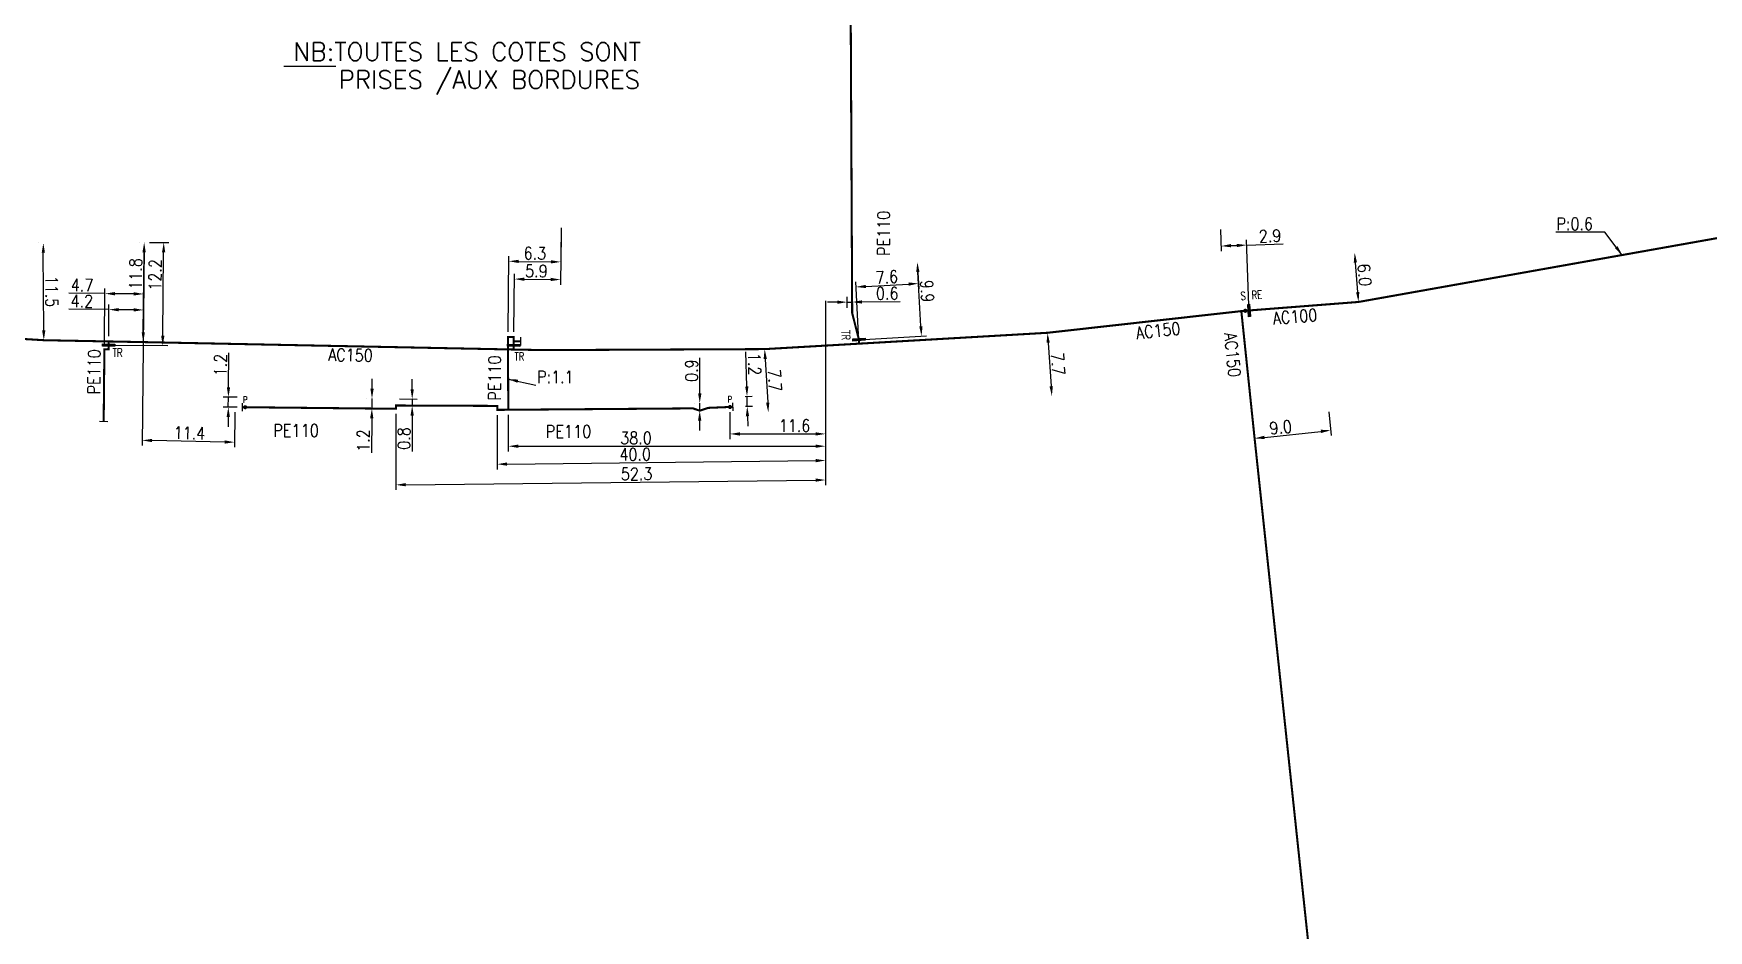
# Model space of a CAD drawing. Header units: millimetres. Extents: x 115991 to 117009, y 129000 to 129990.
# Drawn here: x 116340.1 to 116543.3, y 129659.3 to 129768.2 of the extents above; entities that cross this region are included whole.
import ezdxf
from ezdxf.enums import TextEntityAlignment as Align

# ---------------------------------------------------------------- set-up
doc = ezdxf.new("R2010")
doc.units = ezdxf.units.MM
doc.header["$PDMODE"] = 34
doc.linetypes.add('L_25_AP', pattern=[2000, 1000, 1000])
doc.linetypes.add('L_25_PE', pattern=[2000, 1000, 1000])
doc.layers.get('0').update_dxf_attribs({"linetype": 'CONTINUOUS'})
doc.layers.get('DEFPOINTS').update_dxf_attribs({"linetype": 'CONTINUOUS'})
for name, color, linetype in [('L_150', 1, 'CONTINUOUS'), ('L_300', 7, 'CONTINUOUS'), ('L_340', 7, 'CONTINUOUS')]:
    doc.layers.add(name, color=color, linetype=linetype)
doc.styles.add('G_ROMANS', font='ROMANS.SHX', dxfattribs={"width": 0.75})
doc.styles.get("Standard").update_dxf_attribs({"font": 'romans.shx', "width": 0.85})
doc.dimstyles.get("Standard").update_dxf_attribs({"dimtxt": 1.5, "dimasz": 1.2, "dimexe": 0.625, "dimexo": 0.625, "dimgap": 0.25, "dimtad": 1, "dimdec": 1, "dimzin": 0, "dimdsep": 46, "dimtxsty": 'Standard', "dimcen": -0.5, "dimadec": 0, "dimazin": 0, "dimtfac": 1, "dimtdec": 1, "dimtmove": 0, "dimatfit": 3, "dimfxl": 0, "dimtolj": 1, "dimtzin": 0, "dimarcsym": 0})

# ---------------------------------------------------------------- blocks, each defined once
blk = doc.blocks.new('*D42')
at = {"layer": 'DEFPOINTS', "color": 0, "linetype": 'Continuous', "transparency": 16777216}
for p in [(116363.72, 129724.04), (116365.4, 129724.02), (116365.39, 129722.82)]:
    blk.add_point(p, dxfattribs=at)
at = {"layer": 'L_340', "color": 0, "linetype": 'Continuous', "lineweight": -2, "transparency": 16777216}
for p, q in [((116363.73, 129725.24), (116363.77, 129729.43)), ((116364.78, 129724.03), (116363.09, 129724.04)), ((116363.71, 129722.84), (116363.72, 129724.04)), ((116364.77, 129722.83), (116363.08, 129722.84)), ((116363.7, 129721.64), (116363.68, 129720.44))]:
    blk.add_line(p, q, dxfattribs=at)
at = {"layer": 'L_340', "color": 0, "linetype": 'Continuous', "transparency": 16777216}
for points in [[(116363.53, 129725.24), (116363.93, 129725.24), (116363.72, 129724.04)], [(116363.5, 129721.64), (116363.9, 129721.64), (116363.71, 129722.84)]]:
    blk.add_solid(points, dxfattribs=at)
at = {"layer": 'L_340', "color": 0, "linetype": 'Continuous', "transparency": 16777216, "insert": (116362.76, 129727.94), "char_height": 1.5, "attachment_point": 5, "rotation": 89.4257}
blk.add_mtext('\\A1;1.2', dxfattribs=at)
blk = doc.blocks.new('*D43')
at = {"layer": 'DEFPOINTS', "color": 0, "linetype": 'Continuous', "transparency": 16777216}
for p in [(116353.5, 129742.82), (116364.51, 129722.83), (116353.26, 129718.8)]:
    blk.add_point(p, dxfattribs=at)
at = {"layer": 'L_340', "color": 0, "linetype": 'Continuous', "lineweight": -2, "transparency": 16777216}
for p, q in [((116353.49, 129742.2), (116353.25, 129718.17)), ((116364.51, 129722.2), (116364.46, 129717.96)), ((116363.27, 129718.6), (116354.46, 129718.78))]:
    blk.add_line(p, q, dxfattribs=at)
at = {"layer": 'L_340', "color": 0, "linetype": 'Continuous', "transparency": 16777216}
for points in [[(116354.46, 129718.98), (116354.46, 129718.58), (116353.26, 129718.8)], [(116363.27, 129718.8), (116363.27, 129718.4), (116364.47, 129718.58)]]:
    blk.add_solid(points, dxfattribs=at)
at = {"layer": 'L_340', "color": 0, "linetype": 'Continuous', "transparency": 16777216, "insert": (116358.99, 129719.69), "char_height": 1.5, "attachment_point": 5, "rotation": 358.8839}
blk.add_mtext('\\A1;11.4', dxfattribs=at)
blk = doc.blocks.new('*D44')
at = {"layer": 'DEFPOINTS', "color": 0, "linetype": 'Continuous', "transparency": 16777216}
for p in [(116436.18, 129736.36), (116384.04, 129722.63), (116436.18, 129713.99)]:
    blk.add_point(p, dxfattribs=at)
at = {"layer": 'L_150', "color": 0, "linetype": 'Continuous', "lineweight": -2, "transparency": 16777216}
for p, q in [((116436.18, 129735.73), (116436.18, 129713.37)), ((116384.04, 129722.01), (116384.04, 129712.78)), ((116385.24, 129713.42), (116434.98, 129713.98))]:
    blk.add_line(p, q, dxfattribs=at)
at = {"layer": 'L_150', "color": 0, "linetype": 'Continuous', "transparency": 16777216}
for points in [[(116385.24, 129713.62), (116385.24, 129713.22), (116384.04, 129713.4)], [(116434.98, 129714.18), (116434.99, 129713.78), (116436.18, 129713.99)]]:
    blk.add_solid(points, dxfattribs=at)
at = {"layer": 'L_150', "color": 0, "linetype": 'Continuous', "transparency": 16777216, "insert": (116413.25, 129714.73), "char_height": 1.5, "attachment_point": 5, "rotation": 0.6492}
blk.add_mtext('\\A1;52.3', dxfattribs=at)
blk = doc.blocks.new('*D45')
at = {"layer": 'DEFPOINTS', "color": 0, "linetype": 'Continuous', "transparency": 16777216}
for p in [(116436.18, 129736.36), (116396.34, 129722.5), (116436.18, 129716.36)]:
    blk.add_point(p, dxfattribs=at)
at = {"layer": 'L_150', "color": 0, "linetype": 'Continuous', "lineweight": -2, "transparency": 16777216}
for p, q in [((116436.18, 129735.73), (116436.18, 129715.73)), ((116396.34, 129721.87), (116396.34, 129715.28)), ((116397.54, 129715.92), (116434.98, 129716.34))]:
    blk.add_line(p, q, dxfattribs=at)
at = {"layer": 'L_150', "color": 0, "linetype": 'Continuous', "transparency": 16777216}
for points in [[(116397.54, 129716.12), (116397.54, 129715.72), (116396.34, 129715.91)], [(116434.98, 129716.54), (116434.99, 129716.14), (116436.18, 129716.36)]]:
    blk.add_solid(points, dxfattribs=at)
at = {"layer": 'L_150', "color": 0, "linetype": 'Continuous', "transparency": 16777216, "insert": (116413.08, 129717.1), "char_height": 1.5, "attachment_point": 5, "rotation": 0.6492}
blk.add_mtext('\\A1;40.0', dxfattribs=at)
blk = doc.blocks.new('*D46')
at = {"layer": 'DEFPOINTS', "color": 0, "linetype": 'Continuous', "transparency": 16777216}
for p in [(116425.8, 129724.11), (116426.65, 129724.14), (116425.83, 129722.91)]:
    blk.add_point(p, dxfattribs=at)
at = {"layer": 'L_300', "color": 0, "linetype": 'Continuous', "lineweight": -2, "transparency": 16777216}
for p, q in [((116426.62, 129725.34), (116426.51, 129729.52)), ((116426.43, 129724.13), (116427.27, 129724.15)), ((116426.67, 129722.93), (116426.65, 129724.14)), ((116426.46, 129722.93), (116427.3, 129722.95)), ((116426.7, 129721.73), (116426.73, 129720.53))]:
    blk.add_line(p, q, dxfattribs=at)
at = {"layer": 'L_300', "color": 0, "linetype": 'Continuous', "transparency": 16777216}
for points in [[(116426.82, 129725.34), (116426.42, 129725.33), (116426.65, 129724.14)], [(116426.9, 129721.74), (116426.5, 129721.73), (116426.67, 129722.93)]]:
    blk.add_solid(points, dxfattribs=at)
at = {"layer": 'L_300', "color": 0, "linetype": 'Continuous', "transparency": 16777216, "insert": (116427.55, 129728.05), "char_height": 1.5, "attachment_point": 5, "rotation": 271.4042}
blk.add_mtext('\\A1;1.2', dxfattribs=at)
blk = doc.blocks.new('*D47')
at = {"layer": 'DEFPOINTS', "color": 0, "linetype": 'Continuous', "transparency": 16777216}
for p in [(116420.91, 129723.3), (116420.91, 129723.3), (116420.91, 129722.4)]:
    blk.add_point(p, dxfattribs=at)
at = {"layer": 'L_150', "color": 0, "linetype": 'Continuous', "lineweight": -2, "transparency": 16777216}
for p, q in [((116420.92, 129724.5), (116420.93, 129728.81)), ((116420.28, 129722.4), (116420.28, 129722.4)), ((116420.29, 129723.3), (116420.29, 129723.3)), ((116420.91, 129722.4), (116420.91, 129723.3)), ((116420.9, 129721.2), (116420.9, 129720))]:
    blk.add_line(p, q, dxfattribs=at)
at = {"layer": 'L_150', "color": 0, "linetype": 'Continuous', "transparency": 16777216}
for points in [[(116420.72, 129724.5), (116421.12, 129724.5), (116420.91, 129723.3)], [(116420.7, 129721.2), (116421.1, 129721.2), (116420.91, 129722.4)]]:
    blk.add_solid(points, dxfattribs=at)
at = {"layer": 'L_150', "color": 0, "linetype": 'Continuous', "transparency": 16777216, "insert": (116419.92, 129727.26), "char_height": 1.5, "attachment_point": 5, "rotation": 89.8122}
blk.add_mtext('\\A1;0.9', dxfattribs=at)
blk = doc.blocks.new('L_340_07')
at = {"color": 0, "linetype": 'Continuous', "const_width": 0.25, "flags": 128}
blk.add_lwpolyline([(0, 0), (1.25, 0)], dxfattribs=at)
at = {"color": 0, "linetype": 'Continuous', "flags": 128}
blk.add_lwpolyline([(1.25, -0.5), (1.25, 0.5)], dxfattribs=at)
at = {"color": 0, "linetype": 'Continuous', "style": 'G_ROMANS', "width": 0.75, "flags": 3}
for tag, p in [('DEF_LEG', (0.72, -3.47)), ('DEF_COUP', (0.72, -5.97)), ('DEF_TYPE', (0.72, -8.47))]:
    blk.add_attdef(tag, text='', height=1.2, dxfattribs=at).set_placement(p, align=Align.MIDDLE)
blk = doc.blocks.new('L_300_12')
at = {"color": 0, "linetype": 'Continuous', "const_width": 0.497, "flags": 128}
blk.add_lwpolyline([(-0.25, 0, 1), (0.25, 0, 1)], format="xyb", close=True, dxfattribs=at)
at = {"color": 0, "linetype": 'Continuous', "style": 'G_ROMANS', "width": 0.75}
blk.add_text('P', height=1.5, dxfattribs=at).set_placement((0, 1.85), align=Align.MIDDLE)
at = {"color": 0, "linetype": 'Continuous', "style": 'G_ROMANS', "width": 0.75, "flags": 3}
for tag, p in [('DEF_COUP', (0, -7.5)), ('DEF_LEG', (0, -5)), ('DEF_TYPE', (0, -10))]:
    blk.add_attdef(tag, text='', height=1.2, dxfattribs=at).set_placement(p, align=Align.MIDDLE)
blk = doc.blocks.new('*D48')
at = {"layer": 'DEFPOINTS', "color": 0, "linetype": 'Continuous', "transparency": 16777216}
for p in [(116381.14, 129723.86), (116381.14, 129723.86), (116381.13, 129722.66)]:
    blk.add_point(p, dxfattribs=at)
at = {"layer": 'L_150', "color": 0, "linetype": 'Continuous', "lineweight": -2, "transparency": 16777216}
for p, q in [((116381.15, 129725.06), (116381.16, 129726.26)), ((116380.51, 129723.87), (116380.51, 129723.87)), ((116381.14, 129723.86), (116381.13, 129722.66)), ((116380.5, 129722.67), (116380.5, 129722.67)), ((116381.11, 129721.46), (116381.07, 129717.27))]:
    blk.add_line(p, q, dxfattribs=at)
at = {"layer": 'L_150', "color": 0, "linetype": 'Continuous', "transparency": 16777216}
for points in [[(116380.95, 129725.06), (116381.35, 129725.06), (116381.14, 129723.86)], [(116380.91, 129721.46), (116381.31, 129721.46), (116381.13, 129722.66)]]:
    blk.add_solid(points, dxfattribs=at)
at = {"layer": 'L_150', "color": 0, "linetype": 'Continuous', "transparency": 16777216, "insert": (116380.09, 129718.78), "char_height": 1.5, "attachment_point": 5, "rotation": 89.4257}
blk.add_mtext('\\A1;1.2', dxfattribs=at)
blk = doc.blocks.new('*D49')
at = {"layer": 'DEFPOINTS', "color": 0, "linetype": 'Continuous', "transparency": 16777216}
for p in [(116383.84, 129723.84), (116386.02, 129723.81), (116384.03, 129723.03)]:
    blk.add_point(p, dxfattribs=at)
at = {"layer": 'L_150', "color": 0, "linetype": 'Continuous', "lineweight": -2, "transparency": 16777216}
for p, q in [((116386.02, 129725.01), (116386.02, 129726.21)), ((116384.47, 129723.83), (116386.64, 129723.81)), ((116386.02, 129723.81), (116386.02, 129723.01)), ((116384.66, 129723.03), (116386.64, 129723.01)), ((116386.02, 129721.81), (116386.02, 129717.44))]:
    blk.add_line(p, q, dxfattribs=at)
at = {"layer": 'L_150', "color": 0, "linetype": 'Continuous', "transparency": 16777216}
for points in [[(116385.82, 129725.01), (116386.22, 129725.01), (116386.02, 129723.81)], [(116385.82, 129721.81), (116386.22, 129721.81), (116386.02, 129723.01)]]:
    blk.add_solid(points, dxfattribs=at)
at = {"layer": 'L_150', "color": 0, "linetype": 'Continuous', "transparency": 16777216, "insert": (116385.02, 129719.03), "char_height": 1.5, "attachment_point": 5, "rotation": 90}
blk.add_mtext('\\A1;0.8', dxfattribs=at)
blk = doc.blocks.new('*D50')
at = {"layer": 'DEFPOINTS', "color": 0, "linetype": 'Continuous', "transparency": 16777216}
for p in [(116436.18, 129736.36), (116397.68, 129722.51), (116436.18, 129718.09)]:
    blk.add_point(p, dxfattribs=at)
at = {"layer": 'L_150', "color": 0, "linetype": 'Continuous', "lineweight": -2, "transparency": 16777216}
for p, q in [((116436.18, 129735.73), (116436.18, 129717.46)), ((116397.68, 129721.88), (116397.68, 129717.46)), ((116398.88, 129718.09), (116434.98, 129718.09))]:
    blk.add_line(p, q, dxfattribs=at)
at = {"layer": 'L_150', "color": 0, "linetype": 'Continuous', "transparency": 16777216}
for points in [[(116398.88, 129718.29), (116398.88, 129717.89), (116397.68, 129718.09)], [(116434.98, 129718.29), (116434.98, 129717.89), (116436.18, 129718.09)]]:
    blk.add_solid(points, dxfattribs=at)
at = {"layer": 'L_150', "color": 0, "linetype": 'Continuous', "transparency": 16777216, "insert": (116413.18, 129719.09), "char_height": 1.5, "attachment_point": 5}
blk.add_mtext('\\A1;38.0', dxfattribs=at)
blk = doc.blocks.new('*D51')
at = {"layer": 'DEFPOINTS', "color": 0, "linetype": 'Continuous', "transparency": 16777216}
for p in [(116436.18, 129736.36), (116424.58, 129722.85), (116436.18, 129719.58)]:
    blk.add_point(p, dxfattribs=at)
at = {"layer": 'L_300', "color": 0, "linetype": 'Continuous', "lineweight": -2, "transparency": 16777216}
for p, q in [((116436.18, 129735.73), (116436.18, 129718.95)), ((116424.58, 129722.23), (116424.58, 129718.95)), ((116425.78, 129719.58), (116434.98, 129719.58))]:
    blk.add_line(p, q, dxfattribs=at)
at = {"layer": 'L_300', "color": 0, "linetype": 'Continuous', "transparency": 16777216}
for points in [[(116425.78, 129719.78), (116425.78, 129719.38), (116424.58, 129719.58)], [(116434.98, 129719.78), (116434.98, 129719.38), (116436.18, 129719.58)]]:
    blk.add_solid(points, dxfattribs=at)
at = {"layer": 'L_300', "color": 0, "linetype": 'Continuous', "transparency": 16777216, "insert": (116432.42, 129720.58), "char_height": 1.5, "attachment_point": 5}
blk.add_mtext('\\A1;11.6', dxfattribs=at)
blk = doc.blocks.new('*D107')
at = {"layer": 'DEFPOINTS', "color": 0, "linetype": 'Continuous', "transparency": 16777216}
for p in [(116438.8, 129735.57), (116438.81, 129734.24), (116439.41, 129734.24)]:
    blk.add_point(p, dxfattribs=at)
at = {"layer": 'L_150', "color": 0, "linetype": 'Continuous', "lineweight": -2, "transparency": 16777216}
for p, q in [((116438.81, 129734.86), (116438.79, 129736.2)), ((116439.41, 129734.87), (116439.39, 129736.21)), ((116440.6, 129735.59), (116445.25, 129735.64)), ((116437.6, 129735.56), (116436.4, 129735.55)), ((116438.8, 129735.57), (116439.4, 129735.58))]:
    blk.add_line(p, q, dxfattribs=at)
at = {"layer": 'L_150', "color": 0, "linetype": 'Continuous', "transparency": 16777216}
for points in [[(116437.6, 129735.76), (116437.6, 129735.36), (116438.8, 129735.57)], [(116440.6, 129735.79), (116440.6, 129735.39), (116439.4, 129735.58)]]:
    blk.add_solid(points, dxfattribs=at)
at = {"layer": 'L_150', "color": 0, "linetype": 'Continuous', "transparency": 16777216, "insert": (116443.66, 129736.63), "char_height": 1.5, "attachment_point": 5, "rotation": 0.6113}
blk.add_mtext('\\A1;0.6', dxfattribs=at)
blk = doc.blocks.new('*D132')
at = {"layer": 'DEFPOINTS', "color": 0, "linetype": 'Continuous', "transparency": 16777216}
for p in [(116447.32, 129740.42), (116447.32, 129740.42), (116440.23, 129731.02)]:
    blk.add_point(p, dxfattribs=at)
at = {"layer": 'L_340', "color": 0, "linetype": 'Continuous', "lineweight": -2, "transparency": 16777216}
for p, q in [((116447.75, 129732.64), (116447.38, 129739.22)), ((116440.85, 129731.05), (116448.44, 129731.47))]:
    blk.add_line(p, q, dxfattribs=at)
at = {"layer": 'L_340', "color": 0, "linetype": 'Continuous', "transparency": 16777216}
for points in [[(116447.58, 129739.23), (116447.18, 129739.21), (116447.32, 129740.42)], [(116447.95, 129732.65), (116447.55, 129732.63), (116447.82, 129731.44)]]:
    blk.add_solid(points, dxfattribs=at)
at = {"layer": 'L_340', "color": 0, "linetype": 'Continuous', "transparency": 16777216, "insert": (116448.51, 129736.9), "char_height": 1.5, "attachment_point": 5, "rotation": 273.1796}
blk.add_mtext('\\A1;9.9', dxfattribs=at)
blk = doc.blocks.new('*D133')
at = {"layer": 'DEFPOINTS', "color": 0, "linetype": 'Continuous', "transparency": 16777216}
for p in [(116447.32, 129740.42), (116447.46, 129737.83), (116440.23, 129731.02)]:
    blk.add_point(p, dxfattribs=at)
at = {"layer": 'L_340', "color": 0, "linetype": 'Continuous', "lineweight": -2, "transparency": 16777216}
for p, q in [((116447.35, 129739.8), (116447.5, 129737.2)), ((116440.19, 129731.64), (116439.84, 129738.03)), ((116441.07, 129737.47), (116446.26, 129737.76))]:
    blk.add_line(p, q, dxfattribs=at)
at = {"layer": 'L_340', "color": 0, "linetype": 'Continuous', "transparency": 16777216}
for points in [[(116441.06, 129737.67), (116441.08, 129737.27), (116439.87, 129737.41)], [(116446.25, 129737.96), (116446.27, 129737.56), (116447.46, 129737.83)]]:
    blk.add_solid(points, dxfattribs=at)
at = {"layer": 'L_340', "color": 0, "linetype": 'Continuous', "transparency": 16777216, "insert": (116443.61, 129738.61), "char_height": 1.5, "attachment_point": 5, "rotation": 3.1796}
blk.add_mtext('\\A1;7.6', dxfattribs=at)
blk = doc.blocks.new('L_340_19')
at = {"linetype": 'Continuous'}
blk.add_hatch(color=0, dxfattribs=at).paths.add_polyline_path([(0.125, 0.75), (-0.125, 0.75), (-0.125, -0.75), (0.125, -0.75)])
at = {"color": 0, "linetype": 'Continuous'}
blk.add_lwpolyline([(-0.125, 0.75), (0.125, 0.75), (0.125, -0.75), (-0.125, -0.75)], close=True, dxfattribs=at)
at = {"color": 0, "linetype": 'Continuous', "style": 'G_ROMANS', "width": 0.75}
for tag, height, flags, p in [('TR', 1.5, 8, (0, 3)), ('DEF_LEG', 1.2, 3, (0, -5)), ('DEF_COUP', 1.2, 3, (0, -7.5)), ('DEF_TYPE', 1.2, 3, (0, -10))]:
    blk.add_attdef(tag, text='', height=height, dxfattribs=dict(at, flags=flags)).set_placement(p, align=Align.MIDDLE)
blk = doc.blocks.new('*D255')
at = {"layer": 'DEFPOINTS', "color": 0, "linetype": 'Continuous', "transparency": 16777216}
for p in [(116497.18, 129722.88), (116497.49, 129720.02), (116488.24, 129719.04)]:
    blk.add_point(p, dxfattribs=at)
at = {"layer": 'L_150', "color": 0, "linetype": 'Continuous', "lineweight": -2, "transparency": 16777216}
for p, q in [((116497.25, 129722.26), (116497.55, 129719.4)), ((116489.43, 129719.16), (116496.29, 129719.89))]:
    blk.add_line(p, q, dxfattribs=at)
at = {"layer": 'L_150', "color": 0, "linetype": 'Continuous', "transparency": 16777216}
for points in [[(116496.27, 129720.09), (116496.31, 129719.69), (116497.49, 129720.02)], [(116489.41, 129719.36), (116489.45, 129718.96), (116488.24, 129719.04)]]:
    blk.add_solid(points, dxfattribs=at)
at = {"layer": 'L_150', "color": 0, "linetype": 'Continuous', "transparency": 16777216, "insert": (116491.4, 129720.38), "char_height": 1.5, "attachment_point": 5, "rotation": 6.0584}
blk.add_mtext('\\A1;9.0', dxfattribs=at)
blk = doc.blocks.new('*D256')
at = {"layer": 'DEFPOINTS', "color": 0, "linetype": 'Continuous', "transparency": 16777216}
for p in [(116484.08, 129745), (116484.18, 129742.37), (116487.58, 129734.56)]:
    blk.add_point(p, dxfattribs=at)
at = {"layer": 'L_340', "color": 0, "linetype": 'Continuous', "lineweight": -2, "transparency": 16777216}
for p, q in [((116484.1, 129744.37), (116484.2, 129741.75)), ((116485.38, 129742.42), (116486.08, 129742.44)), ((116487.56, 129735.18), (116487.25, 129743.11)), ((116487.28, 129742.49), (116491.71, 129742.66))]:
    blk.add_line(p, q, dxfattribs=at)
at = {"layer": 'L_340', "color": 0, "linetype": 'Continuous', "transparency": 16777216}
for points in [[(116485.37, 129742.62), (116485.39, 129742.22), (116484.18, 129742.37)], [(116486.07, 129742.64), (116486.09, 129742.24), (116487.28, 129742.49)]]:
    blk.add_solid(points, dxfattribs=at)
at = {"layer": 'L_340', "color": 0, "linetype": 'Continuous', "transparency": 16777216, "insert": (116490.11, 129743.6), "char_height": 1.5, "attachment_point": 5, "rotation": 2.2099}
blk.add_mtext('\\A1;2.9', dxfattribs=at)
blk = doc.blocks.new('*D257')
at = {"layer": 'DEFPOINTS', "color": 0, "linetype": 'Continuous', "transparency": 16777216}
for p in [(116463.11, 129731.85), (116463.64, 129724.16), (116463.64, 129724.16)]:
    blk.add_point(p, dxfattribs=at)
at = {"layer": 'L_150', "color": 0, "linetype": 'Continuous', "lineweight": -2, "transparency": 16777216}
blk.add_line((116463.19, 129730.65), (116463.56, 129725.36), dxfattribs=at)
at = {"layer": 'L_150', "color": 0, "linetype": 'Continuous', "transparency": 16777216}
for points in [[(116463.39, 129730.66), (116462.99, 129730.63), (116463.11, 129731.85)], [(116463.76, 129725.38), (116463.36, 129725.35), (116463.64, 129724.16)]]:
    blk.add_solid(points, dxfattribs=at)
at = {"layer": 'L_150', "color": 0, "linetype": 'Continuous', "transparency": 16777216, "insert": (116464.37, 129728.07), "char_height": 1.5, "attachment_point": 5, "rotation": 274.0057}
blk.add_mtext('\\A1;7.7', dxfattribs=at)
blk = doc.blocks.new('*D260')
at = {"layer": 'DEFPOINTS', "color": 0, "linetype": 'Continuous', "transparency": 16777216}
for p in [(116500.38, 129741.57), (116500.38, 129741.57), (116500.85, 129735.59)]:
    blk.add_point(p, dxfattribs=at)
at = {"layer": 'L_150', "color": 0, "linetype": 'Continuous', "lineweight": -2, "transparency": 16777216}
blk.add_line((116500.75, 129736.79), (116500.47, 129740.38), dxfattribs=at)
at = {"layer": 'L_150', "color": 0, "linetype": 'Continuous', "transparency": 16777216}
for points in [[(116500.67, 129740.39), (116500.27, 129740.36), (116500.38, 129741.57)], [(116500.95, 129736.8), (116500.55, 129736.77), (116500.85, 129735.59)]]:
    blk.add_solid(points, dxfattribs=at)
at = {"layer": 'L_150', "color": 0, "linetype": 'Continuous', "transparency": 16777216, "insert": (116501.59, 129738.87), "char_height": 1.5, "attachment_point": 5, "rotation": 274.456}
blk.add_mtext('\\A1;6.0', dxfattribs=at)
blk = doc.blocks.new('L_340_20')
at = {"linetype": 'Continuous'}
blk.add_hatch(color=0, dxfattribs=at).paths.add_polyline_path([(0.12, 0.75), (-0.12, 0.75), (-0.12, -0.75), (0.12, -0.75)])
at = {"color": 0, "linetype": 'Continuous'}
blk.add_lwpolyline([(-0.12, 0.75), (0.12, 0.75), (0.12, -0.75), (-0.12, -0.75)], close=True, dxfattribs=at)
at = {"color": 0, "linetype": 'Continuous', "width": 0.75}
for tag, height, flags, p in [('RE', 1, 8, (0, 2.19)), ('DEF_LEG', 1.2, 3, (0, -5)), ('DEF_COUP', 1.2, 3, (0, -7.5)), ('DEF_TYPE', 1.2, 3, (0, -10))]:
    blk.add_attdef(tag, text='', height=height, dxfattribs=dict(at, flags=flags)).set_placement(p, align=Align.MIDDLE)
blk = doc.blocks.new('L_300_11')
at = {"color": 0, "linetype": 'Continuous', "const_width": 0.248, "flags": 128}
blk.add_lwpolyline([(-0.13, 0, 1), (0.13, 0, 1)], format="xyb", close=True, dxfattribs=at)
at = {"linetype": 'Continuous', "style": 'G_ROMANS', "width": 0.75}
blk.add_attdef('S', text='', height=1, dxfattribs=at).set_placement((0, 1.35), align=Align.MIDDLE_CENTER)
at = {"color": 0, "linetype": 'Continuous', "width": 0.75, "flags": 3}
for tag, p in [('DEF_LEG', (0, -5)), ('DEF_COUP', (0, -7.5)), ('DEF_TYPE', (0, -10))]:
    blk.add_attdef(tag, text='', height=1.2, dxfattribs=at).set_placement(p, align=Align.MIDDLE)
blk = doc.blocks.new('*D258')
at = {"layer": 'DEFPOINTS', "color": 0, "linetype": 'Continuous', "transparency": 16777216}
for p in [(116428.79, 129729.87), (116429.23, 129722.18), (116429.23, 129722.18)]:
    blk.add_point(p, dxfattribs=at)
at = {"layer": 'L_150', "color": 0, "linetype": 'Continuous', "lineweight": -2, "transparency": 16777216}
blk.add_line((116428.86, 129728.67), (116429.16, 129723.38), dxfattribs=at)
at = {"layer": 'L_150', "color": 0, "linetype": 'Continuous', "transparency": 16777216}
for points in [[(116429.06, 129728.68), (116428.66, 129728.66), (116428.79, 129729.87)], [(116429.36, 129723.39), (116428.96, 129723.37), (116429.23, 129722.18)]]:
    blk.add_solid(points, dxfattribs=at)
at = {"layer": 'L_150', "color": 0, "linetype": 'Continuous', "transparency": 16777216, "insert": (116430.01, 129726.08), "char_height": 1.5, "attachment_point": 5, "rotation": 273.2387}
blk.add_mtext('\\A1;7.7', dxfattribs=at)
blk = doc.blocks.new('*D261')
at = {"layer": 'DEFPOINTS', "color": 0, "linetype": 'Continuous', "transparency": 16777216}
for p in [(116404.11, 129745.2), (116404.05, 129740.45), (116397.64, 129731.34)]:
    blk.add_point(p, dxfattribs=at)
at = {"layer": 'L_150', "color": 0, "linetype": 'Continuous', "lineweight": -2, "transparency": 16777216}
for p, q in [((116404.1, 129744.57), (116404.04, 129739.82)), ((116397.65, 129731.96), (116397.76, 129741.15)), ((116398.95, 129740.51), (116402.85, 129740.46))]:
    blk.add_line(p, q, dxfattribs=at)
at = {"layer": 'L_150', "color": 0, "linetype": 'Continuous', "transparency": 16777216}
for points in [[(116398.95, 129740.71), (116398.95, 129740.31), (116397.75, 129740.53)], [(116402.85, 129740.66), (116402.85, 129740.26), (116404.05, 129740.45)]]:
    blk.add_solid(points, dxfattribs=at)
at = {"layer": 'L_150', "color": 0, "linetype": 'Continuous', "transparency": 16777216, "insert": (116400.91, 129741.49), "char_height": 1.5, "attachment_point": 5, "rotation": 359.3045}
blk.add_mtext('\\A1;6.3', dxfattribs=at)
blk = doc.blocks.new('*D262')
at = {"layer": 'DEFPOINTS', "color": 0, "linetype": 'Continuous', "transparency": 16777216}
for p in [(116353.5, 129742.82), (116353.5, 129742.82), (116353.38, 129730.72)]:
    blk.add_point(p, dxfattribs=at)
at = {"layer": 'L_150', "color": 0, "linetype": 'Continuous', "lineweight": -2, "transparency": 16777216}
for p, q in [((116352.88, 129742.83), (116352.88, 129742.83)), ((116353.39, 129731.92), (116353.49, 129741.62)), ((116352.75, 129730.73), (116352.75, 129730.73))]:
    blk.add_line(p, q, dxfattribs=at)
at = {"layer": 'L_150', "color": 0, "linetype": 'Continuous', "transparency": 16777216}
for points in [[(116353.29, 129741.62), (116353.69, 129741.62), (116353.5, 129742.82)], [(116353.19, 129731.92), (116353.59, 129731.92), (116353.38, 129730.72)]]:
    blk.add_solid(points, dxfattribs=at)
at = {"layer": 'L_150', "color": 0, "linetype": 'Continuous', "transparency": 16777216, "insert": (116352.46, 129738.99), "char_height": 1.5, "attachment_point": 5, "rotation": 89.4257}
blk.add_mtext('\\A1;11.8', dxfattribs=at)
blk = doc.blocks.new('*D265')
at = {"layer": 'DEFPOINTS', "color": 0, "linetype": 'Continuous', "transparency": 16777216}
for p in [(116353.5, 129742.82), (116353.44, 129736.56), (116348.67, 129729.85)]:
    blk.add_point(p, dxfattribs=at)
at = {"layer": 'L_150', "color": 0, "linetype": 'Continuous', "lineweight": -2, "transparency": 16777216}
for p, q in [((116353.49, 129742.2), (116353.43, 129735.93)), ((116348.74, 129736.6), (116344.37, 129736.65)), ((116348.68, 129730.48), (116348.74, 129737.23)), ((116352.24, 129736.57), (116349.94, 129736.59))]:
    blk.add_line(p, q, dxfattribs=at)
at = {"layer": 'L_150', "color": 0, "linetype": 'Continuous', "transparency": 16777216}
for points in [[(116349.94, 129736.79), (116349.94, 129736.39), (116348.74, 129736.6)], [(116352.24, 129736.77), (116352.24, 129736.37), (116353.44, 129736.56)]]:
    blk.add_solid(points, dxfattribs=at)
at = {"layer": 'L_150', "color": 0, "linetype": 'Continuous', "transparency": 16777216, "insert": (116345.96, 129737.63), "char_height": 1.5, "attachment_point": 5, "rotation": 359.4257}
blk.add_mtext('\\A1;4.7', dxfattribs=at)
blk = doc.blocks.new('*D264')
at = {"layer": 'DEFPOINTS', "color": 0, "linetype": 'Continuous', "transparency": 16777216}
for p in [(116353.5, 129742.82), (116353.42, 129734.62), (116349.18, 129730.8)]:
    blk.add_point(p, dxfattribs=at)
at = {"layer": 'L_150', "color": 0, "linetype": 'Continuous', "lineweight": -2, "transparency": 16777216}
for p, q in [((116353.49, 129742.2), (116353.41, 129733.99)), ((116349.22, 129734.66), (116344.34, 129734.71)), ((116349.19, 129731.43), (116349.22, 129735.29)), ((116352.22, 129734.63), (116350.42, 129734.65))]:
    blk.add_line(p, q, dxfattribs=at)
at = {"layer": 'L_150', "color": 0, "linetype": 'Continuous', "transparency": 16777216}
for points in [[(116350.42, 129734.85), (116350.42, 129734.45), (116349.22, 129734.66)], [(116352.22, 129734.83), (116352.22, 129734.43), (116353.42, 129734.62)]]:
    blk.add_solid(points, dxfattribs=at)
at = {"layer": 'L_150', "color": 0, "linetype": 'Continuous', "transparency": 16777216, "insert": (116345.94, 129735.69), "char_height": 1.5, "attachment_point": 5, "rotation": 359.4257}
blk.add_mtext('\\A1;4.2', dxfattribs=at)
blk = doc.blocks.new('*D266')
at = {"layer": 'DEFPOINTS', "color": 0, "linetype": 'Continuous', "transparency": 16777216}
for p in [(116353.5, 129742.82), (116355.87, 129742.8), (116349.18, 129730.36)]:
    blk.add_point(p, dxfattribs=at)
at = {"layer": 'L_340', "color": 0, "linetype": 'Continuous', "lineweight": -2, "transparency": 16777216}
for p, q in [((116354.13, 129742.81), (116356.5, 129742.79)), ((116355.76, 129731.5), (116355.86, 129741.6)), ((116349.8, 129730.36), (116356.37, 129730.29))]:
    blk.add_line(p, q, dxfattribs=at)
at = {"layer": 'L_340', "color": 0, "linetype": 'Continuous', "transparency": 16777216}
for points in [[(116355.66, 129741.6), (116356.06, 129741.59), (116355.87, 129742.8)], [(116355.56, 129731.5), (116355.96, 129731.5), (116355.74, 129730.3)]]:
    blk.add_solid(points, dxfattribs=at)
at = {"layer": 'L_340', "color": 0, "linetype": 'Continuous', "transparency": 16777216, "insert": (116354.83, 129738.88), "char_height": 1.5, "attachment_point": 5, "rotation": 89.4257}
blk.add_mtext('\\A1;12.2', dxfattribs=at)
blk = doc.blocks.new('*D267')
at = {"layer": 'DEFPOINTS', "color": 0, "linetype": 'Continuous', "transparency": 16777216}
for p in [(116341.26, 129742.75), (116341.26, 129742.75), (116341.32, 129730.95)]:
    blk.add_point(p, dxfattribs=at)
at = {"layer": 'L_150', "color": 0, "linetype": 'Continuous', "lineweight": -2, "transparency": 16777216}
for p, q in [((116340.63, 129742.75), (116340.63, 129742.75)), ((116341.31, 129732.15), (116341.26, 129741.55)), ((116340.7, 129730.95), (116340.7, 129730.95))]:
    blk.add_line(p, q, dxfattribs=at)
at = {"layer": 'L_150', "color": 0, "linetype": 'Continuous', "transparency": 16777216}
for points in [[(116341.46, 129741.55), (116341.06, 129741.55), (116341.26, 129742.75)], [(116341.51, 129732.15), (116341.11, 129732.15), (116341.32, 129730.95)]]:
    blk.add_solid(points, dxfattribs=at)
at = {"layer": 'L_150', "color": 0, "linetype": 'Continuous', "transparency": 16777216, "insert": (116342.29, 129736.86), "char_height": 1.5, "attachment_point": 5, "rotation": 270.318}
blk.add_mtext('\\A1;11.5', dxfattribs=at)
blk = doc.blocks.new('*D268')
at = {"layer": 'DEFPOINTS', "color": 0, "linetype": 'Continuous', "transparency": 16777216}
for p in [(116404.11, 129745.2), (116404.03, 129738.3), (116398.34, 129731.33)]:
    blk.add_point(p, dxfattribs=at)
at = {"layer": 'L_150', "color": 0, "linetype": 'Continuous', "lineweight": -2, "transparency": 16777216}
for p, q in [((116404.1, 129744.57), (116404.02, 129737.68)), ((116398.35, 129731.95), (116398.43, 129738.99)), ((116399.63, 129738.35), (116402.83, 129738.32))]:
    blk.add_line(p, q, dxfattribs=at)
at = {"layer": 'L_150', "color": 0, "linetype": 'Continuous', "transparency": 16777216}
for points in [[(116399.63, 129738.55), (116399.62, 129738.15), (116398.43, 129738.37)], [(116402.83, 129738.52), (116402.82, 129738.12), (116404.03, 129738.3)]]:
    blk.add_solid(points, dxfattribs=at)
at = {"layer": 'L_150', "color": 0, "linetype": 'Continuous', "transparency": 16777216, "insert": (116401.09, 129739.34), "char_height": 1.5, "attachment_point": 5, "rotation": 359.3045}
blk.add_mtext('\\A1;5.9', dxfattribs=at)

msp = doc.modelspace()

# ---------------------------------------------------------------- linework, layer by layer
at = {"layer": 'L_150', "linetype": 'Continuous'}
msp.add_line((116370.45, 129764.19), (116376.75, 129764.19), dxfattribs=at)
at = {"layer": 'L_150', "linetype": 'L_25_PE', "const_width": 0.25, "flags": 128}
for points in [[(116438.16, 129872.81), (116438.35, 129868.02), (116438.66, 129859.93), (116438.59, 129849.26), (116438.81, 129825.52), (116439.06, 129805.28), (116439.06, 129805.28), (116439.41, 129734.24), (116440.23, 129731.02)], [(116349.18, 129730.36), (116349.17, 129729.85), (116348.67, 129729.85), (116348.59, 129721.48)], [(116397.68, 129722.51), (116397.64, 129731.34), (116398.34, 129731.33), (116398.33, 129730.83), (116398.33, 129730.33)], [(116398.33, 129730.83), (116398.33, 129730.83), (116398.83, 129730.82)], [(116365.76, 129722.82), (116381.12, 129722.66), (116384.04, 129722.63), (116384.04, 129723.03), (116396.34, 129722.98), (116396.34, 129722.5), (116420.09, 129722.68), (116420.91, 129722.4), (116421.95, 129722.74), (116424.58, 129722.85)]]:
    msp.add_lwpolyline(points, dxfattribs=at)
at = {"layer": 'L_150', "linetype": 'L_25_AP', "const_width": 0.25, "flags": 128}
for points in [[(116487.58, 129734.56), (116500.85, 129735.59), (116564.13, 129746.85), (116583.65, 129750.32), (116585.29, 129742.14)], [(116298.31, 129733.77), (116300.39, 129733.67), (116313.4, 129732.64), (116341.32, 129730.95), (116341.32, 129730.95), (116349.18, 129730.8), (116353.38, 129730.72), (116398.32, 129729.82), (116401.94, 129729.75), (116428.79, 129729.87), (116440.25, 129730.53), (116463.11, 129731.85), (116486.63, 129734.48), (116487.58, 129734.56)], [(116486.63, 129734.48), (116488.24, 129719.04), (116488.24, 129719.04), (116497.77, 129629.49), (116497.82, 129628.99)], [(116349.18, 129730.8), (116349.18, 129730.36)], [(116398.33, 129730.33), (116398.32, 129729.82)], [(116440.23, 129731.02), (116440.25, 129730.53)]]:
    msp.add_lwpolyline(points, dxfattribs=at)

# ---------------------------------------------------------------- block references
at = {"layer": 'L_300'}
ref = msp.add_blockref('L_300_11', (116487.11, 129734.52), dxfattribs=dict(at, rotation=4.456003671484652))
ref.add_attrib('S', 'S', dxfattribs={"layer": '0', "linetype": 'Continuous', "height": 1, "rotation": 3.4903, "style": 'G_ROMANS', "width": 0.75}).set_placement((116486.85, 129736.33), align=Align.MIDDLE_CENTER)
at = {"layer": 'L_300', "xscale": 0.5, "yscale": 0.5, "zscale": 0.5, "rotation": 359.4256589631116}
msp.add_blockref('L_300_12', (116365.76, 129722.82), dxfattribs=at)
at = {"layer": 'L_300', "xscale": 0.5, "yscale": 0.5, "zscale": 0.5}
msp.add_blockref('L_300_12', (116424.58, 129722.85), dxfattribs=at)
at = {"layer": 'L_340'}
ref = msp.add_blockref('L_340_20', (116487.58, 129734.56), dxfattribs=dict(at, rotation=4.456003672023661))
ref.add_attrib('RE', 'RE', dxfattribs={"layer": '0', "color": 0, "linetype": 'Continuous', "height": 1, "rotation": 3.4903, "width": 0.75}).set_placement((116488.52, 129736.46), align=Align.MIDDLE)
ref = msp.add_blockref('L_340_19', (116440.23, 129731.02), dxfattribs=dict(at, rotation=273.1795503654732))
ref.add_attrib('TR', 'TR', dxfattribs={"layer": '0', "color": 0, "linetype": 'Continuous', "height": 1, "rotation": 273.1796, "style": 'G_ROMANS', "width": 0.75}).set_placement((116438.64, 129731.56), align=Align.MIDDLE)
ref = msp.add_blockref('L_340_19', (116349.18, 129730.36), dxfattribs=dict(at, rotation=89.42565895724277))
ref.add_attrib('TR', 'TR', dxfattribs={"layer": '0', "color": 0, "linetype": 'Continuous', "height": 1, "width": 0.75}).set_placement((116350.27, 129729.44), align=Align.MIDDLE)
ref = msp.add_blockref('L_340_19', (116398.33, 129730.33), dxfattribs=dict(at, rotation=89.30452769117227))
ref.add_attrib('TR', 'TR', dxfattribs={"layer": '0', "color": 0, "linetype": 'Continuous', "height": 1, "width": 0.75}).set_placement((116399.03, 129728.97), align=Align.MIDDLE)
at = {"layer": 'L_340', "xscale": 0.3}
for p, rotation in [((116398.83, 129730.82), 359.3045276891282), ((116348.59, 129721.48), 269.4256589134903), ((116365.76, 129722.82), 179.4256589606721), ((116424.58, 129722.85), 2.597816880300723)]:
    msp.add_blockref('L_340_07', p, dxfattribs=dict(at, rotation=rotation))

# ---------------------------------------------------------------- texts
at = {"layer": 'L_150', "linetype": 'Continuous'}
for s, p in [('NB:TOUTES LES COTES SONT', (116371.6, 129764.86)), ('PRISES /AUX BORDURES', (116377.11, 129761.47))]:
    msp.add_text(s, height=2.1871, dxfattribs=at).set_placement(p)
at = {"layer": 'L_150', "linetype": 'Continuous', "width": 0.85}
msp.add_text('PE110', height=1.5, rotation=90.2888, dxfattribs=at).set_placement((116443.23, 129743.92), align=Align.MIDDLE)
for s, rotation, p in [('AC100', 4.456, (116490.5, 129732.86)), ('AC150', 6.3965, (116473.93, 129731.07)), ('AC150', 276.0584, (116484.53, 129731.78)), ('PE110', 89.4257, (116348.14, 129724.38)), ('AC150', 358.8549, (116375.81, 129728.45)), ('PE110', 90.2491, (116396.79, 129723.64))]:
    msp.add_text(s, height=1.5, rotation=rotation, dxfattribs=at).set_placement(p)
msp.add_text('PE110', height=1.525, dxfattribs=at).set_placement((116371.93, 129719.99), align=Align.MIDDLE)
msp.add_text('PE110', height=1.525, dxfattribs=at).set_placement((116402.21, 129719.11))
at = {"layer": 'L_150', "linetype": 'Continuous', "char_height": 1.5}
for s, insert, attachment_point in [('\\A1;P:0.6', (116529.3, 129744.31), 9), ('\\A1;P:1.1', (116401.18, 129725.74), 7)]:
    msp.add_mtext(s, dxfattribs=dict(at, insert=insert, attachment_point=attachment_point))

# ---------------------------------------------------------------- dimensions: what is measured, and where the dimension line sits
at = {"layer": 'L_150', "linetype": 'Continuous'}
for base, p1, p2, angle, picture, middle in [((116404.05, 129740.45), (116397.64, 129731.34), (116404.11, 129745.2), 179.3045, '*D261', (116400.9, 129740.49)), ((116353.42, 129734.62), (116349.18, 129730.8), (116353.5, 129742.82), 179.4257, '*D264', (116345.93, 129734.69)), ((116353.44, 129736.56), (116348.67, 129729.85), (116353.5, 129742.82), 179.4257, '*D265', (116345.95, 129736.63)), ((116500.38, 129741.57), (116500.85, 129735.59), (116500.38, 129741.57), 274.456, '*D260', (116500.6, 129738.79)), ((116436.18, 129713.99), (116384.04, 129722.63), (116436.18, 129736.36), 180.6492, '*D44', (116413.26, 129713.73)), ((116436.18, 129716.36), (116396.34, 129722.5), (116436.18, 129736.36), 180.6492, '*D45', (116413.09, 129716.1)), ((116438.8, 129735.57), (116439.41, 129734.24), (116438.81, 129734.24), 0.6113, '*D107', (116443.67, 129735.63)), ((116463.64, 129724.16), (116463.11, 129731.85), (116463.64, 129724.16), 94.0057, '*D257', (116463.37, 129728)), ((116429.23, 129722.18), (116428.79, 129729.87), (116429.23, 129722.18), 93.2387, '*D258', (116429.01, 129726.03)), ((116420.91, 129723.3), (116420.91, 129722.4), (116420.91, 129723.3), 269.8122, '*D47', (116420.92, 129727.25)), ((116381.14, 129723.86), (116381.13, 129722.66), (116381.14, 129723.86), 269.4257, '*D48', (116381.09, 129718.77)), ((116386.02, 129723.81), (116384.03, 129723.03), (116383.84, 129723.84), 270, '*D49', (116386.02, 129719.03))]:
    dim = msp.add_linear_dim(base=base, p1=p1, p2=p2, angle=angle, dimstyle='Standard', dxfattribs=at)
    dim.commit()
    dim.dimension.update_dxf_attribs({"geometry": picture, "text_midpoint": middle, "dimtype": 160})
for base, p1, p2, angle, text, picture, middle in [((116404.03, 129738.3), (116398.34, 129731.33), (116404.11, 129745.2), 179.3045, '5.9', '*D268', (116401.08, 129738.34)), ((116341.26, 129742.75), (116341.32, 129730.95), (116341.26, 129742.75), 270.318, '11.5', '*D267', (116341.29, 129736.85)), ((116353.5, 129742.82), (116353.38, 129730.72), (116353.5, 129742.82), 269.4257, '11.8', '*D262', (116353.46, 129738.98)), ((116436.18, 129718.09), (116397.68, 129722.51), (116436.18, 129736.36), 180, '38.0', '*D50', (116413.18, 129718.09)), ((116497.49, 129720.02), (116488.24, 129719.04), (116497.18, 129722.88), 186.0584, '9.0', '*D255', (116491.5, 129719.38))]:
    dim = msp.add_linear_dim(base=base, p1=p1, p2=p2, angle=angle, text=text, dimstyle='Standard', dxfattribs=at)
    dim.commit()
    dim.dimension.update_dxf_attribs({"geometry": picture, "text_midpoint": middle, "dimtype": 160})
at = {"layer": 'L_300', "linetype": 'Continuous'}
for base, p1, p2, angle, picture, middle in [((116436.18, 129719.58), (116424.58, 129722.85), (116436.18, 129736.36), 180, '*D51', (116432.42, 129719.58)), ((116426.65, 129724.14), (116425.83, 129722.91), (116425.8, 129724.11), 271.4042, '*D46', (116426.55, 129728.03))]:
    dim = msp.add_linear_dim(base=base, p1=p1, p2=p2, angle=angle, dimstyle='Standard', dxfattribs=at)
    dim.commit()
    dim.dimension.update_dxf_attribs({"geometry": picture, "text_midpoint": middle, "dimtype": 160})
at = {"layer": 'L_340', "linetype": 'Continuous'}
for base, p1, p2, angle, text, picture, middle in [((116484.18, 129742.37), (116487.58, 129734.56), (116484.08, 129745), 2.2099, '2.9', '*D256', (116490.15, 129742.6)), ((116355.87, 129742.8), (116349.18, 129730.36), (116353.5, 129742.82), 269.4257, '12.2', '*D266', (116355.83, 129738.87)), ((116447.32, 129740.42), (116440.23, 129731.02), (116447.32, 129740.42), 273.1796, '9.9', '*D132', (116447.52, 129736.84))]:
    dim = msp.add_linear_dim(base=base, p1=p1, p2=p2, angle=angle, text=text, dimstyle='Standard', dxfattribs=at)
    dim.commit()
    dim.dimension.update_dxf_attribs({"geometry": picture, "text_midpoint": middle, "dimtype": 160})
for base, p1, p2, angle, picture, middle in [((116353.26, 129718.8), (116364.51, 129722.83), (116353.5, 129742.82), 358.8839, '*D43', (116358.97, 129718.69)), ((116447.46, 129737.83), (116440.23, 129731.02), (116447.32, 129740.42), 183.1796, '*D133', (116443.67, 129737.62)), ((116363.72, 129724.04), (116365.39, 129722.82), (116365.4, 129724.02), 269.4257, '*D42', (116363.76, 129727.93))]:
    dim = msp.add_linear_dim(base=base, p1=p1, p2=p2, angle=angle, dimstyle='Standard', dxfattribs=at)
    dim.commit()
    dim.dimension.update_dxf_attribs({"geometry": picture, "text_midpoint": middle, "dimtype": 160})

# ---------------------------------------------------------------- leaders
at = {"layer": 'L_150', "linetype": 'Continuous', "annotation_type": 0, "has_hookline": 1, "hookline_direction": 1, "text_width": 4.49}
msp.add_leader([(116532.85, 129741.28), (116530.75, 129744.06), (116529.55, 129744.06)], dimstyle='Standard', dxfattribs=at)
at = {"layer": 'L_150', "linetype": 'Continuous'}
msp.add_leader([(116397.66, 129726.24), (116401.02, 129725.49)], dimstyle='Standard', dxfattribs=at)

doc.saveas('drawing.dxf')
